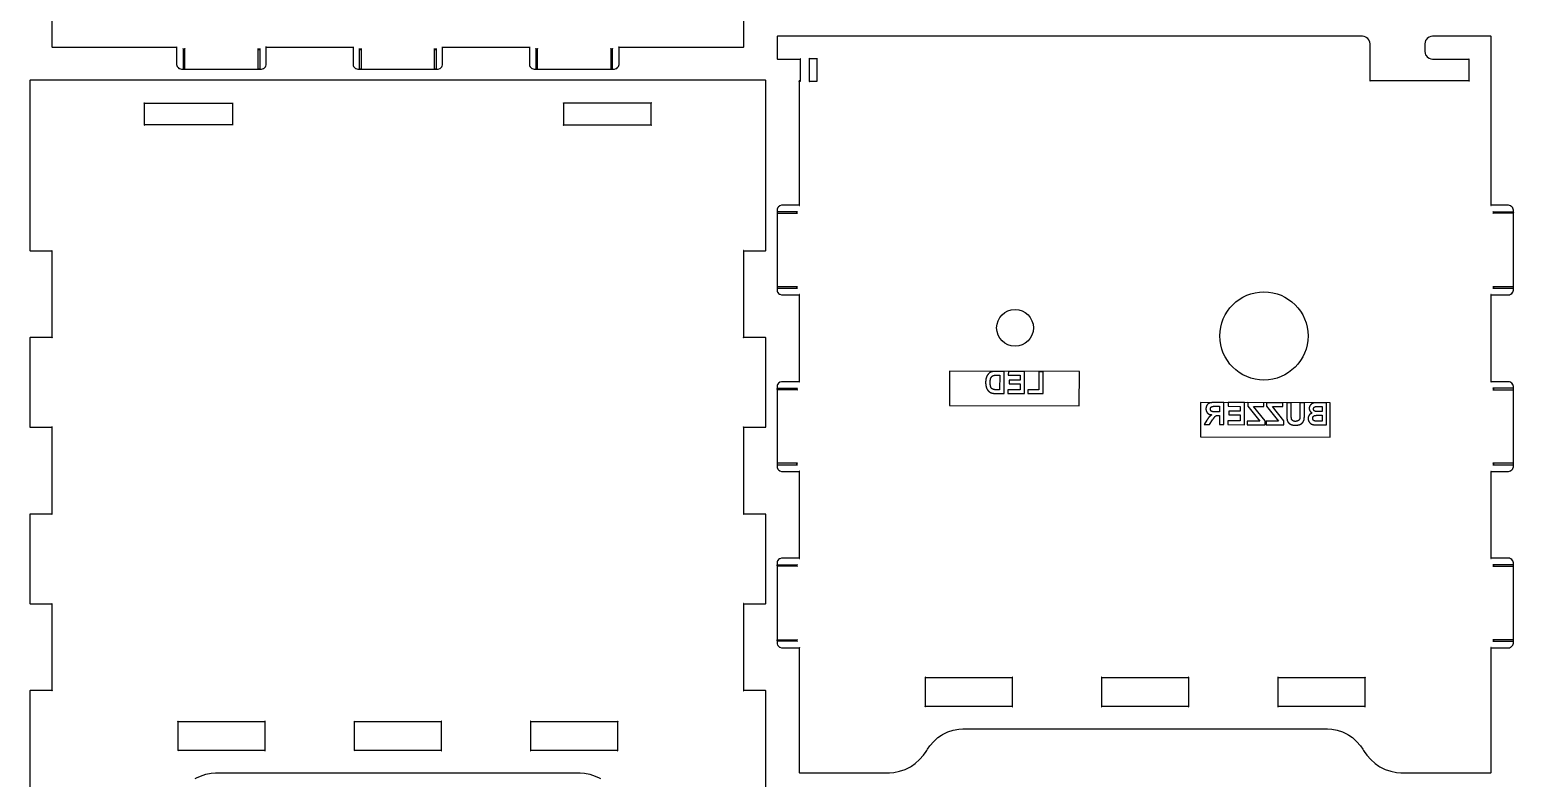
# Model space of a CAD drawing. Header units: millimetres. Extents: x 10 to 212, y 10 to 409.
# Drawn here: x 10 to 211.9, y 111 to 212.8 of the extents above; entities that cross this region are included whole.
import ezdxf

# ---------------------------------------------------------------- set-up
doc = ezdxf.new("R2010")
doc.units = ezdxf.units.MM
doc.layers.get('0').update_dxf_attribs({"linetype": 'CONTINUOUS'})

msp = doc.modelspace()

# ---------------------------------------------------------------- linework, layer by layer
for p, q in [((142.61, 166.3), (141.5, 166.3)), ((141.73, 165.79), (142, 165.79)), ((142, 165.79), (141.99, 163.8)), ((142.6, 163.3), (142.61, 166.3)), ((143.18, 166.29), (143.17, 165.79)), ((143.17, 165.79), (144.79, 165.78)), ((145.4, 166.29), (143.18, 166.29)), ((144.79, 165.78), (144.79, 165.12)), ((145.39, 163.29), (145.4, 166.29)), ((147.34, 166.26), (147.33, 163.79)), ((147.94, 166.26), (147.34, 166.26)), ((147.94, 163.28), (147.94, 166.26)), ((141.99, 163.8), (141.54, 163.8)), ((144.79, 163.8), (143.11, 163.8)), ((143.11, 163.8), (143.11, 163.29)), ((144.79, 165.12), (143.28, 165.12)), ((143.28, 165.12), (143.28, 164.62)), ((143.28, 164.62), (144.79, 164.61)), ((144.79, 164.61), (144.79, 163.8)), ((145.83, 163.79), (145.82, 163.29)), ((147.33, 163.79), (145.83, 163.79)), ((141.46, 163.3), (142.6, 163.3)), ((143.11, 163.29), (145.39, 163.29)), ((145.82, 163.29), (147.94, 163.28)), ((172.52, 162.06), (171.25, 162.06)), ((171.44, 161.55), (171.92, 161.55)), ((171.92, 161.55), (171.91, 160.79)), ((172.51, 159.06), (172.52, 162.06)), ((173.1, 162.06), (173.09, 161.55)), ((173.09, 161.55), (174.71, 161.54)), ((175.32, 162.05), (173.1, 162.06)), ((174.71, 161.54), (174.71, 160.88)), ((175.31, 159.05), (175.32, 162.05)), ((175.77, 162.05), (175.76, 161.58)), ((175.76, 161.58), (177.4, 159.55)), ((177.96, 162.04), (175.77, 162.05)), ((178.13, 159.59), (176.56, 161.54)), ((176.56, 161.54), (177.96, 161.54)), ((177.96, 161.54), (177.96, 162.04)), ((178.33, 162.04), (178.32, 161.57)), ((178.32, 161.57), (179.96, 159.54)), ((180.52, 162.04), (178.33, 162.04)), ((180.69, 159.58), (179.12, 161.53)), ((179.12, 161.53), (180.52, 161.53)), ((180.52, 161.53), (180.52, 162.04)), ((181.08, 162.04), (181.07, 160.46)), ((181.68, 162.03), (181.08, 162.04)), ((181.68, 160.37), (181.68, 162.03)), ((183.47, 162.03), (182.86, 162.03)), ((182.86, 162.03), (182.86, 160.41)), ((183.47, 160.43), (183.47, 162.03)), ((186.49, 162.02), (185.29, 162.03)), ((185.54, 161.53), (185.88, 161.52)), ((185.88, 161.52), (185.88, 160.83)), ((186.48, 159.02), (186.49, 162.02)), ((170.19, 159.65), (169.82, 159.06)), ((170.54, 159.06), (170.98, 159.71)), ((171.91, 160.79), (171.47, 160.79)), ((171.79, 160.31), (171.91, 160.31)), ((171.91, 160.31), (171.91, 159.06)), ((174.71, 159.56), (173.03, 159.56)), ((173.03, 159.56), (173.03, 159.06)), ((174.71, 160.88), (173.2, 160.88)), ((173.2, 160.88), (173.2, 160.38)), ((173.2, 160.38), (174.71, 160.37)), ((174.71, 160.37), (174.71, 159.56)), ((175.7, 159.55), (175.69, 159.05)), ((177.4, 159.55), (175.7, 159.55)), ((178.13, 159.04), (178.13, 159.59)), ((178.26, 159.55), (178.25, 159.04)), ((179.96, 159.54), (178.26, 159.55)), ((180.69, 159.04), (180.69, 159.58)), ((185.88, 159.53), (185.32, 159.53)), ((185.39, 160.33), (185.88, 160.33)), ((185.88, 160.83), (185.49, 160.83)), ((185.88, 160.33), (185.88, 159.53)), ((169.82, 159.06), (170.54, 159.06)), ((171.91, 159.06), (172.51, 159.06)), ((173.03, 159.06), (175.31, 159.05)), ((175.69, 159.05), (178.13, 159.04)), ((178.25, 159.04), (180.69, 159.04)), ((185.46, 159.02), (186.48, 159.02))]:
    msp.add_line(p, q)
for points in [[(13, 227.4), (13, 210.5), (13, 210.48), (13.03, 210.43), (13.08, 210.4), (13.1, 210.4), (30, 210.4), (30.01, 210.4), (30.04, 210.41), (30.04, 210.44), (30.01, 210.44), (30, 210.41), (30, 210.4), (30, 208.1), (30, 208.06), (30.02, 207.92), (30.08, 207.78), (30.09, 207.75), (30.11, 207.72), (30.21, 207.61), (30.32, 207.51), (30.35, 207.49), (30.38, 207.48), (30.52, 207.43), (30.65, 207.4), (30.7, 207.4), (31, 207.4), (41.2, 207.4), (41.18, 207.4), (41.13, 207.43), (41.1, 207.48), (41.1, 207.5), (41.1, 210.2), (41.1, 210.19), (41.11, 210.15), (41.11, 210.15), (41.12, 210.15), (41.15, 210.12), (41.15, 210.11), (41.15, 210.11), (41.19, 210.1), (41.2, 210.1), (41.21, 210.1), (41.25, 210.11), (41.25, 210.11), (41.25, 210.12), (41.28, 210.15), (41.29, 210.15), (41.29, 210.15), (41.3, 210.19), (41.3, 210.2), (41.3, 207.5), (41.3, 207.48), (41.27, 207.43), (41.22, 207.4), (41.2, 207.4), (41.5, 207.4), (41.54, 207.4), (41.68, 207.43), (41.82, 207.48), (41.85, 207.49), (41.88, 207.51), (41.99, 207.61), (42.09, 207.72), (42.11, 207.75), (42.12, 207.78), (42.2, 208.02), (42.2, 208.1), (42.2, 210.4), (54, 210.4), (54, 210.41), (54.01, 210.44), (54.04, 210.44), (54.04, 210.41), (54.01, 210.4), (54, 210.4), (54, 208.1), (54, 208.06), (54.02, 207.92), (54.08, 207.78), (54.09, 207.75), (54.11, 207.72), (54.21, 207.61), (54.32, 207.51), (54.35, 207.49), (54.38, 207.48), (54.52, 207.43), (54.65, 207.4), (54.7, 207.4), (55, 207.4), (54.98, 207.4), (54.93, 207.43), (54.9, 207.48), (54.9, 207.5), (54.9, 210.2), (54.9, 210.19), (54.91, 210.15), (54.91, 210.15), (54.91, 210.15), (54.95, 210.12), (54.95, 210.11), (54.95, 210.11), (54.99, 210.1), (55, 210.1), (55.01, 210.1), (55.05, 210.11), (55.05, 210.11), (55.05, 210.12), (55.08, 210.15), (55.09, 210.15), (55.09, 210.15), (55.1, 210.19), (55.1, 210.2), (55.1, 207.5), (55.1, 207.48), (55.07, 207.43), (55.02, 207.4), (55, 207.4), (65.2, 207.4), (65.18, 207.4), (65.13, 207.43), (65.1, 207.48), (65.1, 207.5), (65.1, 210.2), (65.1, 210.19), (65.11, 210.15), (65.11, 210.15), (65.11, 210.15), (65.15, 210.12), (65.15, 210.11), (65.15, 210.11), (65.19, 210.1), (65.2, 210.1), (65.21, 210.1), (65.25, 210.11), (65.25, 210.11), (65.25, 210.12), (65.28, 210.15), (65.29, 210.15), (65.29, 210.15), (65.3, 210.19), (65.3, 210.2), (65.3, 207.5), (65.3, 207.48), (65.27, 207.43), (65.22, 207.4), (65.2, 207.4), (65.5, 207.4), (65.59, 207.4), (65.82, 207.48), (65.85, 207.49), (65.88, 207.51), (65.99, 207.61), (66.09, 207.72), (66.11, 207.75), (66.12, 207.78), (66.2, 208.02), (66.2, 208.1), (66.2, 210.4), (78, 210.4), (78, 210.41), (78.01, 210.44), (78.04, 210.44), (78.04, 210.41), (78.01, 210.4), (78, 210.4), (78, 208.1), (78, 208.06), (78.02, 207.92), (78.08, 207.78), (78.09, 207.75), (78.11, 207.72), (78.21, 207.61), (78.32, 207.51), (78.35, 207.49), (78.38, 207.48), (78.52, 207.43), (78.65, 207.4), (78.7, 207.4), (79, 207.4), (79.02, 207.4), (79.07, 207.43), (79.1, 207.48), (79.1, 207.5), (79.1, 210.2), (79.1, 210.19), (79.09, 210.15), (79.09, 210.15), (79.08, 210.15), (79.05, 210.12), (79.05, 210.11), (79.05, 210.11), (79.01, 210.1), (79, 210.1), (78.99, 210.1), (78.95, 210.11), (78.95, 210.11), (78.95, 210.12), (78.91, 210.15), (78.91, 210.15), (78.91, 210.15), (78.9, 210.19), (78.9, 210.2), (78.9, 207.5), (78.9, 207.48), (78.93, 207.43), (78.98, 207.4), (79, 207.4), (89.2, 207.4), (89.5, 207.4), (89.59, 207.4), (89.82, 207.48), (89.85, 207.49), (89.88, 207.51), (89.99, 207.61), (90.09, 207.72), (90.11, 207.75), (90.12, 207.78), (90.2, 208.02), (90.2, 208.1), (90.2, 210.4), (90.19, 210.4), (90.16, 210.41), (90.16, 210.44), (90.18, 210.44), (90.2, 210.41), (90.2, 210.4), (107.1, 210.4), (107.12, 210.4), (107.17, 210.43), (107.2, 210.48), (107.2, 210.5), (107.2, 227.4)], [(110.2, 105.8), (110.2, 122.8), (110.2, 122.82), (110.17, 122.87), (110.12, 122.9), (110.1, 122.9), (107.2, 122.9), (107.2, 134.7), (107.2, 134.71), (107.19, 134.74), (107.16, 134.74), (107.16, 134.72), (107.19, 134.7), (107.2, 134.7), (110.1, 134.7), (110.12, 134.7), (110.17, 134.73), (110.2, 134.78), (110.2, 134.8), (110.2, 146.8), (110.2, 146.82), (110.17, 146.87), (110.12, 146.9), (110.1, 146.9), (107.2, 146.9), (107.2, 146.89), (107.19, 146.86), (107.16, 146.86), (107.16, 146.89), (107.19, 146.9), (107.2, 146.9), (107.2, 158.7), (107.19, 158.7), (107.16, 158.72), (107.16, 158.74), (107.19, 158.74), (107.2, 158.71), (107.2, 158.7), (110.1, 158.7), (110.12, 158.7), (110.17, 158.73), (110.2, 158.78), (110.2, 158.8), (110.2, 170.8), (110.2, 170.82), (110.17, 170.87), (110.12, 170.9), (110.1, 170.9), (107.2, 170.9), (107.2, 170.89), (107.19, 170.86), (107.16, 170.86), (107.16, 170.89), (107.19, 170.9), (107.2, 170.9), (107.2, 182.7), (110.1, 182.7), (110.12, 182.7), (110.17, 182.73), (110.2, 182.78), (110.2, 182.8), (110.2, 199.8), (110.2, 205.8), (110.2, 205.82), (110.17, 205.87), (110.12, 205.9), (110.1, 205.9), (107.1, 205.9), (70.1, 205.9), (50.1, 205.9), (13.1, 205.9), (10.1, 205.9), (10.08, 205.9), (10.03, 205.87), (10, 205.82), (10, 205.8), (10, 199.8), (10, 182.8), (10, 182.78), (10.03, 182.73), (10.08, 182.7), (10.1, 182.7), (13, 182.7), (13, 182.71), (13.01, 182.74), (13.04, 182.74), (13.04, 182.72), (13.01, 182.7), (13, 182.7), (13, 170.9), (13.01, 170.9), (13.04, 170.89), (13.04, 170.86), (13.01, 170.86), (13, 170.89), (13, 170.9), (10.1, 170.9), (10.08, 170.9), (10.03, 170.87), (10, 170.82), (10, 170.8), (10, 158.8), (10, 158.78), (10.03, 158.73), (10.08, 158.7), (10.1, 158.7), (13, 158.7), (13, 146.9), (10.1, 146.9), (10.08, 146.9), (10.03, 146.87), (10, 146.82), (10, 146.8), (10, 134.8), (10, 134.78), (10.03, 134.73), (10.08, 134.7), (10.1, 134.7), (13, 134.7), (13, 134.71), (13.01, 134.74), (13.04, 134.74), (13.04, 134.72), (13.01, 134.7), (13, 134.7), (13, 122.9), (13.01, 122.9), (13.04, 122.89), (13.04, 122.86), (13.01, 122.86), (13, 122.89), (13, 122.9), (10.1, 122.9), (10.08, 122.9), (10.03, 122.87), (10, 122.82), (10, 122.8), (10, 105.8)], [(32.54, 110.91), (32.71, 111.01), (33.24, 111.25), (33.96, 111.5), (34.72, 111.65), (35.3, 111.7), (35.49, 111.7), (84.71, 111.7), (84.9, 111.7), (85.48, 111.65), (86.23, 111.5), (86.96, 111.25), (87.49, 111.01), (87.66, 110.91)]]:
    msp.add_lwpolyline(points)
for points in [[(31.1, 207.48), (31.1, 207.5), (31.1, 210.2), (31.1, 210.19), (31.09, 210.15), (31.09, 210.15), (31.08, 210.15), (31.05, 210.12), (31.05, 210.11), (31.05, 210.11), (31.01, 210.1), (31, 210.1), (30.99, 210.1), (30.95, 210.11), (30.95, 210.11), (30.95, 210.12), (30.91, 210.15), (30.91, 210.15), (30.91, 210.15), (30.9, 210.19), (30.9, 210.2), (30.9, 207.5), (30.9, 207.48), (30.93, 207.43), (30.98, 207.4), (31, 207.4), (31.02, 207.4), (31.07, 207.43)], [(42.16, 210.44), (42.16, 210.41), (42.19, 210.4), (42.2, 210.4), (42.2, 210.41), (42.18, 210.44)], [(66.18, 210.44), (66.16, 210.44), (66.16, 210.41), (66.19, 210.4), (66.2, 210.4), (66.2, 210.41)], [(89.3, 210.2), (89.3, 210.19), (89.29, 210.15), (89.29, 210.15), (89.28, 210.15), (89.25, 210.12), (89.25, 210.11), (89.25, 210.11), (89.21, 210.1), (89.2, 210.1), (89.19, 210.1), (89.15, 210.11), (89.15, 210.11), (89.15, 210.12), (89.11, 210.15), (89.11, 210.15), (89.11, 210.15), (89.1, 210.19), (89.1, 210.2), (89.1, 207.5), (89.1, 207.48), (89.13, 207.43), (89.18, 207.4), (89.2, 207.4), (89.22, 207.4), (89.27, 207.43), (89.3, 207.48), (89.3, 207.5)], [(127.6, 111.75), (128.38, 111.91), (129.13, 112.16), (129.68, 112.42), (129.85, 112.52), (130.02, 112.62), (130.51, 112.96), (131.11, 113.49), (131.64, 114.09), (131.98, 114.58), (132.08, 114.75), (132.18, 114.92), (132.51, 115.39), (133.02, 115.97), (133.6, 116.48), (134.07, 116.81), (134.24, 116.91), (134.41, 117.01), (134.94, 117.25), (135.66, 117.5), (136.42, 117.65), (137, 117.7), (137.19, 117.7), (186.41, 117.7), (186.6, 117.7), (187.18, 117.65), (187.93, 117.5), (188.66, 117.25), (189.19, 117.01), (189.36, 116.91), (189.52, 116.81), (190, 116.48), (190.58, 115.97), (191.09, 115.39), (191.42, 114.92), (191.52, 114.75), (191.62, 114.58), (191.96, 114.09), (192.49, 113.49), (193.09, 112.96), (193.58, 112.62), (193.75, 112.52), (193.92, 112.42), (194.47, 112.16), (195.22, 111.91), (196, 111.75), (196.6, 111.7), (196.8, 111.7), (208.8, 111.7), (208.82, 111.7), (208.87, 111.73), (208.9, 111.78), (208.9, 111.8), (208.9, 128.7), (208.9, 128.71), (208.88, 128.74), (208.86, 128.74), (208.86, 128.72), (208.89, 128.7), (208.9, 128.7), (211.2, 128.7), (211.24, 128.7), (211.38, 128.72), (211.52, 128.78), (211.55, 128.79), (211.58, 128.81), (211.69, 128.91), (211.79, 129.02), (211.81, 129.05), (211.82, 129.08), (211.9, 129.32), (211.9, 129.4), (211.9, 129.7), (211.9, 139.9), (211.9, 140.2), (211.9, 140.25), (211.88, 140.38), (211.82, 140.52), (211.81, 140.55), (211.79, 140.58), (211.69, 140.69), (211.58, 140.79), (211.55, 140.81), (211.52, 140.82), (211.38, 140.88), (211.24, 140.9), (211.2, 140.9), (208.9, 140.9), (208.89, 140.9), (208.86, 140.89), (208.86, 140.86), (208.88, 140.86), (208.9, 140.89), (208.9, 140.9), (208.9, 152.7), (208.89, 152.7), (208.86, 152.72), (208.86, 152.74), (208.88, 152.74), (208.9, 152.71), (208.9, 152.7), (211.2, 152.7), (211.24, 152.7), (211.38, 152.73), (211.52, 152.78), (211.55, 152.79), (211.58, 152.81), (211.69, 152.91), (211.79, 153.02), (211.81, 153.05), (211.82, 153.08), (211.9, 153.32), (211.9, 153.4), (211.9, 153.7), (211.9, 153.72), (211.87, 153.77), (211.82, 153.8), (211.8, 153.8), (209.1, 153.8), (209.11, 153.8), (209.15, 153.79), (209.15, 153.79), (209.15, 153.78), (209.18, 153.75), (209.19, 153.75), (209.19, 153.75), (209.2, 153.71), (209.2, 153.7), (209.2, 153.69), (209.19, 153.65), (209.19, 153.65), (209.18, 153.65), (209.15, 153.62), (209.15, 153.61), (209.15, 153.61), (209.11, 153.6), (209.1, 153.6), (211.8, 153.6), (211.82, 153.6), (211.87, 153.63), (211.9, 153.68), (211.9, 153.7), (211.9, 163.9), (211.9, 164.2), (211.9, 164.25), (211.88, 164.38), (211.82, 164.52), (211.81, 164.55), (211.79, 164.58), (211.69, 164.69), (211.58, 164.79), (211.55, 164.81), (211.52, 164.82), (211.38, 164.88), (211.24, 164.9), (211.2, 164.9), (208.9, 164.9), (208.9, 164.89), (208.88, 164.86), (208.86, 164.86), (208.86, 164.89), (208.89, 164.9), (208.9, 164.9), (208.9, 176.7), (208.9, 176.71), (208.88, 176.74), (208.86, 176.74), (208.86, 176.72), (208.89, 176.7), (208.9, 176.7), (211.2, 176.7), (211.24, 176.7), (211.38, 176.72), (211.52, 176.78), (211.55, 176.79), (211.58, 176.81), (211.69, 176.91), (211.79, 177.02), (211.81, 177.05), (211.82, 177.08), (211.88, 177.22), (211.9, 177.36), (211.9, 177.4), (211.9, 177.7), (211.9, 187.9), (211.9, 187.88), (211.87, 187.83), (211.82, 187.8), (211.8, 187.8), (209.1, 187.8), (209.11, 187.8), (209.15, 187.81), (209.15, 187.81), (209.15, 187.82), (209.18, 187.85), (209.19, 187.85), (209.19, 187.85), (209.2, 187.89), (209.2, 187.9), (209.2, 187.91), (209.19, 187.95), (209.19, 187.95), (209.18, 187.96), (209.15, 187.99), (209.15, 187.99), (209.15, 187.99), (209.11, 188), (209.1, 188), (211.8, 188), (211.82, 188), (211.87, 187.97), (211.9, 187.92), (211.9, 187.9), (211.9, 188.2), (211.9, 188.25), (211.88, 188.38), (211.82, 188.52), (211.81, 188.55), (211.79, 188.58), (211.69, 188.69), (211.58, 188.79), (211.55, 188.81), (211.52, 188.82), (211.38, 188.88), (211.24, 188.9), (211.2, 188.9), (208.9, 188.9), (208.89, 188.9), (208.86, 188.89), (208.86, 188.86), (208.88, 188.86), (208.9, 188.89), (208.9, 188.9), (208.9, 205.8), (208.9, 211.8), (208.9, 211.82), (208.87, 211.87), (208.82, 211.9), (208.8, 211.9), (200.95, 211.9), (200.88, 211.9), (200.67, 211.86), (200.44, 211.78), (200.4, 211.75), (200.36, 211.73), (200.17, 211.58), (200.02, 211.39), (200, 211.35), (199.97, 211.31), (199.89, 211.09), (199.85, 210.87), (199.85, 210.8), (199.85, 209.88), (199.85, 209.81), (199.89, 209.59), (199.97, 209.37), (200, 209.33), (200.02, 209.28), (200.17, 209.1), (200.36, 208.95), (200.4, 208.92), (200.44, 208.9), (200.67, 208.81), (200.88, 208.78), (200.95, 208.78), (205.85, 208.78), (205.85, 208.79), (205.86, 208.82), (205.89, 208.81), (205.89, 208.79), (205.86, 208.78), (205.85, 208.78), (205.85, 205.82), (205.86, 205.82), (205.89, 205.81), (205.89, 205.79), (205.86, 205.78), (205.85, 205.82), (205.85, 205.82), (192.4, 205.82), (192.39, 205.82), (192.36, 205.81), (192.36, 205.79), (192.39, 205.78), (192.4, 205.82), (192.4, 205.82), (192.4, 210.8), (192.4, 210.87), (192.36, 211.09), (192.28, 211.31), (192.25, 211.35), (192.23, 211.39), (192.08, 211.58), (191.89, 211.73), (191.85, 211.75), (191.81, 211.78), (191.58, 211.86), (191.37, 211.9), (191.3, 211.9), (111.8, 211.9), (111.78, 211.9), (111.73, 211.87), (111.7, 211.82), (111.7, 211.8), (111.7, 208.88), (111.7, 208.86), (111.73, 208.81), (111.78, 208.78), (111.8, 208.78), (114.85, 208.78), (114.85, 205.82), (114.85, 205.82), (114.86, 205.78), (114.89, 205.79), (114.89, 205.81), (114.86, 205.82), (114.85, 205.82), (114.8, 205.82), (114.78, 205.82), (114.73, 205.8), (114.7, 205.74), (114.7, 205.72), (114.7, 205.8), (114.7, 188.9), (112.4, 188.9), (112.31, 188.9), (112.08, 188.82), (112.05, 188.81), (112.02, 188.79), (111.91, 188.69), (111.81, 188.58), (111.79, 188.55), (111.78, 188.52), (111.72, 188.38), (111.7, 188.25), (111.7, 188.2), (111.7, 187.9), (111.7, 177.7), (111.7, 177.68), (111.73, 177.63), (111.78, 177.6), (111.8, 177.6), (114.5, 177.6), (114.49, 177.6), (114.45, 177.61), (114.45, 177.61), (114.45, 177.62), (114.41, 177.65), (114.41, 177.65), (114.41, 177.65), (114.4, 177.69), (114.4, 177.7), (114.4, 177.71), (114.41, 177.75), (114.41, 177.75), (114.41, 177.75), (114.45, 177.79), (114.45, 177.79), (114.45, 177.79), (114.49, 177.8), (114.5, 177.8), (111.8, 177.8), (111.78, 177.8), (111.73, 177.77), (111.7, 177.72), (111.7, 177.7), (111.7, 177.4), (111.7, 177.36), (111.72, 177.22), (111.78, 177.08), (111.79, 177.05), (111.81, 177.02), (111.91, 176.91), (112.02, 176.81), (112.05, 176.79), (112.08, 176.78), (112.32, 176.7), (112.4, 176.7), (114.7, 176.7), (114.71, 176.7), (114.74, 176.72), (114.74, 176.74), (114.71, 176.74), (114.7, 176.71), (114.7, 176.7), (114.7, 164.9), (114.7, 164.89), (114.71, 164.86), (114.74, 164.86), (114.74, 164.89), (114.71, 164.9), (114.7, 164.9), (112.4, 164.9), (112.31, 164.9), (112.08, 164.82), (112.05, 164.81), (112.02, 164.79), (111.91, 164.69), (111.81, 164.58), (111.79, 164.55), (111.78, 164.52), (111.72, 164.38), (111.7, 164.25), (111.7, 164.2), (111.7, 163.9), (111.7, 163.92), (111.73, 163.97), (111.78, 164), (111.8, 164), (114.5, 164), (114.49, 164), (114.45, 163.99), (114.45, 163.99), (114.45, 163.99), (114.41, 163.95), (114.41, 163.95), (114.41, 163.95), (114.4, 163.91), (114.4, 163.9), (114.4, 163.89), (114.41, 163.85), (114.41, 163.85), (114.41, 163.85), (114.45, 163.82), (114.45, 163.81), (114.45, 163.81), (114.49, 163.8), (114.5, 163.8), (111.8, 163.8), (111.78, 163.8), (111.73, 163.83), (111.7, 163.88), (111.7, 163.9), (111.7, 153.7), (111.7, 153.68), (111.73, 153.63), (111.78, 153.6), (111.8, 153.6), (114.5, 153.6), (114.49, 153.6), (114.45, 153.61), (114.45, 153.61), (114.45, 153.62), (114.41, 153.65), (114.41, 153.65), (114.41, 153.65), (114.4, 153.69), (114.4, 153.7), (114.4, 153.71), (114.41, 153.75), (114.41, 153.75), (114.41, 153.75), (114.45, 153.78), (114.45, 153.79), (114.45, 153.79), (114.49, 153.8), (114.5, 153.8), (111.8, 153.8), (111.78, 153.8), (111.73, 153.77), (111.7, 153.72), (111.7, 153.7), (111.7, 153.4), (111.7, 153.36), (111.72, 153.22), (111.78, 153.08), (111.79, 153.05), (111.81, 153.02), (111.91, 152.91), (112.02, 152.81), (112.05, 152.79), (112.08, 152.78), (112.32, 152.7), (112.4, 152.7), (114.7, 152.7), (114.71, 152.7), (114.74, 152.72), (114.74, 152.74), (114.71, 152.74), (114.7, 152.71), (114.7, 152.7), (114.7, 140.9), (112.4, 140.9), (112.31, 140.9), (112.08, 140.82), (112.05, 140.81), (112.02, 140.79), (111.91, 140.69), (111.81, 140.58), (111.79, 140.55), (111.78, 140.52), (111.72, 140.38), (111.7, 140.25), (111.7, 140.2), (111.7, 139.9), (111.7, 139.92), (111.73, 139.97), (111.78, 140), (111.8, 140), (114.5, 140), (114.49, 140), (114.45, 139.99), (114.45, 139.99), (114.45, 139.99), (114.41, 139.96), (114.41, 139.95), (114.41, 139.95), (114.4, 139.91), (114.4, 139.9), (114.4, 139.89), (114.41, 139.85), (114.41, 139.85), (114.41, 139.85), (114.45, 139.82), (114.45, 139.81), (114.45, 139.81), (114.49, 139.8), (114.5, 139.8), (111.8, 139.8), (111.78, 139.8), (111.73, 139.83), (111.7, 139.88), (111.7, 139.9), (111.7, 129.7), (111.7, 129.72), (111.73, 129.77), (111.78, 129.8), (111.8, 129.8), (114.5, 129.8), (114.49, 129.8), (114.45, 129.79), (114.45, 129.79), (114.45, 129.78), (114.41, 129.75), (114.41, 129.75), (114.41, 129.75), (114.4, 129.71), (114.4, 129.7), (114.4, 129.69), (114.41, 129.65), (114.41, 129.65), (114.41, 129.65), (114.45, 129.62), (114.45, 129.61), (114.45, 129.61), (114.49, 129.6), (114.5, 129.6), (111.8, 129.6), (111.78, 129.6), (111.73, 129.63), (111.7, 129.68), (111.7, 129.7), (111.7, 129.4), (111.7, 129.36), (111.72, 129.22), (111.78, 129.08), (111.79, 129.05), (111.81, 129.02), (111.91, 128.91), (112.02, 128.81), (112.05, 128.79), (112.08, 128.78), (112.32, 128.7), (112.4, 128.7), (114.7, 128.7), (114.7, 128.71), (114.71, 128.74), (114.74, 128.74), (114.74, 128.72), (114.71, 128.7), (114.7, 128.7), (114.7, 111.8), (114.7, 111.78), (114.73, 111.73), (114.78, 111.7), (114.8, 111.7), (126.8, 111.7), (127, 111.7)], [(114.85, 208.78), (114.86, 208.78), (114.89, 208.79), (114.89, 208.81), (114.86, 208.82), (114.85, 208.79)], [(116.09, 208.85), (116.1, 208.85), (116.1, 208.86), (116.08, 208.89), (116.06, 208.89), (116.06, 208.87)], [(116.1, 208.85), (116.6, 208.85), (117.1, 208.85), (117.1, 205.75), (116.1, 205.75)], [(117.11, 208.85), (117.14, 208.87), (117.14, 208.89), (117.11, 208.89), (117.1, 208.86), (117.1, 208.85)], [(116.08, 205.71), (116.1, 205.74), (116.1, 205.75), (116.09, 205.75), (116.06, 205.74), (116.06, 205.71)], [(117.11, 205.71), (117.14, 205.71), (117.14, 205.74), (117.11, 205.75), (117.1, 205.75), (117.1, 205.74)], [(25.62, 199.83), (25.62, 202.78), (25.61, 202.78), (25.58, 202.79), (25.59, 202.81), (25.61, 202.82), (25.62, 202.79), (25.62, 202.78), (31.6, 202.78), (37.58, 202.78), (37.58, 199.83)], [(37.58, 202.78), (37.58, 202.78), (37.62, 202.79), (37.61, 202.81), (37.59, 202.82), (37.58, 202.79)], [(82.63, 199.81), (82.63, 199.83), (94.57, 199.83), (94.57, 199.81), (94.59, 199.78), (94.61, 199.79), (94.62, 199.81), (94.58, 199.83), (94.57, 199.83), (94.57, 202.78), (88.6, 202.78), (82.63, 202.78), (82.63, 202.79), (82.61, 202.82), (82.59, 202.81), (82.58, 202.79), (82.61, 202.78), (82.63, 202.78), (82.63, 199.83), (82.61, 199.83), (82.58, 199.81), (82.59, 199.79), (82.61, 199.78)], [(94.59, 202.82), (94.57, 202.79), (94.57, 202.78), (94.58, 202.78), (94.62, 202.79), (94.61, 202.81)], [(25.62, 199.83), (25.61, 199.83), (25.58, 199.81), (25.59, 199.79), (25.61, 199.78), (25.62, 199.81)], [(37.58, 199.83), (37.58, 199.81), (37.59, 199.78), (37.61, 199.79), (37.62, 199.81), (37.58, 199.83)], [(114.41, 187.85), (114.41, 187.85), (114.4, 187.89), (114.4, 187.9), (114.4, 187.91), (114.41, 187.95), (114.41, 187.95), (114.41, 187.96), (114.45, 187.99), (114.45, 187.99), (114.45, 187.99), (114.49, 188), (114.5, 188), (111.8, 188), (111.78, 188), (111.73, 187.97), (111.7, 187.92), (111.7, 187.9), (111.7, 187.88), (111.73, 187.83), (111.78, 187.8), (111.8, 187.8), (114.5, 187.8), (114.49, 187.8), (114.45, 187.81), (114.45, 187.81), (114.45, 187.82), (114.41, 187.85)], [(114.71, 188.86), (114.74, 188.86), (114.74, 188.89), (114.71, 188.9), (114.7, 188.9), (114.7, 188.89)], [(107.19, 182.7), (107.2, 182.7), (107.2, 182.71), (107.19, 182.74), (107.16, 182.74), (107.16, 182.72)], [(209.15, 177.61), (209.11, 177.6), (209.1, 177.6), (211.8, 177.6), (211.82, 177.6), (211.87, 177.63), (211.9, 177.68), (211.9, 177.7), (211.9, 177.72), (211.87, 177.77), (211.82, 177.8), (211.8, 177.8), (209.1, 177.8), (209.11, 177.8), (209.15, 177.79), (209.15, 177.79), (209.15, 177.79), (209.18, 177.75), (209.19, 177.75), (209.19, 177.75), (209.2, 177.71), (209.2, 177.7), (209.2, 177.69), (209.19, 177.65), (209.19, 177.65), (209.18, 177.65), (209.15, 177.62), (209.15, 177.61)], [(135.17, 161.64), (152.84, 161.6), (152.85, 166.27), (135.18, 166.31)], [(209.1, 164), (209.11, 164), (209.15, 163.99), (209.15, 163.99), (209.15, 163.99), (209.18, 163.95), (209.19, 163.95), (209.19, 163.95), (209.2, 163.91), (209.2, 163.9), (209.2, 163.89), (209.19, 163.85), (209.19, 163.85), (209.18, 163.85), (209.15, 163.82), (209.15, 163.81), (209.15, 163.81), (209.11, 163.8), (209.1, 163.8), (211.8, 163.8), (211.82, 163.8), (211.87, 163.83), (211.9, 163.88), (211.9, 163.9), (211.9, 163.92), (211.87, 163.97), (211.82, 164), (211.8, 164)], [(169.31, 157.39), (186.98, 157.35), (186.99, 162.02), (169.32, 162.06)], [(13, 158.7), (13.01, 158.7), (13.04, 158.72), (13.04, 158.74), (13.01, 158.74), (13, 158.71)], [(13, 146.89), (13.01, 146.86), (13.04, 146.86), (13.04, 146.89), (13.01, 146.9), (13, 146.9)], [(114.7, 140.89), (114.71, 140.86), (114.74, 140.86), (114.74, 140.89), (114.71, 140.9), (114.7, 140.9)], [(211.87, 139.97), (211.82, 140), (211.8, 140), (209.1, 140), (209.11, 140), (209.15, 139.99), (209.15, 139.99), (209.15, 139.99), (209.18, 139.96), (209.19, 139.95), (209.19, 139.95), (209.2, 139.91), (209.2, 139.9), (209.2, 139.89), (209.19, 139.85), (209.19, 139.85), (209.18, 139.85), (209.15, 139.82), (209.15, 139.81), (209.15, 139.81), (209.11, 139.8), (209.1, 139.8), (211.8, 139.8), (211.82, 139.8), (211.87, 139.83), (211.9, 139.88), (211.9, 139.9), (211.9, 139.92)], [(211.87, 129.77), (211.82, 129.8), (211.8, 129.8), (209.1, 129.8), (209.11, 129.8), (209.15, 129.79), (209.15, 129.79), (209.15, 129.78), (209.18, 129.75), (209.19, 129.75), (209.19, 129.75), (209.2, 129.71), (209.2, 129.7), (209.2, 129.69), (209.19, 129.65), (209.19, 129.65), (209.18, 129.65), (209.15, 129.62), (209.15, 129.61), (209.15, 129.61), (209.11, 129.6), (209.1, 129.6), (211.8, 129.6), (211.82, 129.6), (211.87, 129.63), (211.9, 129.68), (211.9, 129.7), (211.9, 129.72)], [(137.8, 120.73), (131.9, 120.73), (131.9, 120.72), (131.88, 120.69), (131.86, 120.69), (131.86, 120.71), (131.89, 120.73), (131.9, 120.73), (131.91, 124.67), (143.71, 124.67), (143.7, 120.73)], [(131.87, 124.69), (131.9, 124.67), (131.91, 124.67), (131.91, 124.69), (131.9, 124.72), (131.87, 124.71)], [(143.72, 124.67), (143.75, 124.69), (143.75, 124.71), (143.72, 124.72), (143.71, 124.69), (143.71, 124.67)], [(155.9, 120.73), (155.91, 124.67), (155.91, 124.69), (155.9, 124.72), (155.87, 124.71), (155.87, 124.69), (155.9, 124.67), (155.91, 124.67), (167.71, 124.67), (167.7, 120.73), (167.7, 120.72), (167.71, 120.69), (167.74, 120.69), (167.74, 120.71), (167.71, 120.73), (167.7, 120.73), (161.8, 120.73)], [(167.71, 124.67), (167.72, 124.67), (167.75, 124.69), (167.75, 124.71), (167.72, 124.72), (167.71, 124.69)], [(179.91, 124.67), (179.91, 124.69), (179.9, 124.72), (179.87, 124.71), (179.87, 124.69), (179.9, 124.67)], [(185.8, 120.73), (179.9, 120.73), (179.91, 124.67), (191.71, 124.67), (191.71, 124.69), (191.72, 124.72), (191.75, 124.71), (191.75, 124.69), (191.72, 124.67), (191.71, 124.67), (191.7, 120.73)], [(107.2, 122.89), (107.2, 122.9), (107.19, 122.9), (107.16, 122.89), (107.16, 122.86), (107.19, 122.86)], [(143.71, 120.69), (143.74, 120.69), (143.74, 120.71), (143.71, 120.73), (143.7, 120.73), (143.7, 120.72)], [(155.89, 120.73), (155.86, 120.71), (155.86, 120.69), (155.88, 120.69), (155.9, 120.72), (155.9, 120.73)], [(179.88, 120.69), (179.9, 120.72), (179.9, 120.73), (179.89, 120.73), (179.86, 120.71), (179.86, 120.69)], [(191.71, 120.69), (191.74, 120.69), (191.74, 120.71), (191.71, 120.73), (191.7, 120.73), (191.7, 120.72)], [(36.1, 114.72), (30.2, 114.72), (30.2, 118.67), (30.19, 118.67), (30.16, 118.69), (30.16, 118.71), (30.18, 118.72), (30.2, 118.69), (30.2, 118.67), (42.01, 118.67), (42.04, 118.69), (42.04, 118.71), (42.01, 118.72), (42, 118.69), (42, 118.62), (42, 114.72)], [(54.2, 118.67), (54.2, 118.69), (54.18, 118.72), (54.16, 118.71), (54.16, 118.69), (54.19, 118.67)], [(54.16, 114.71), (54.16, 114.69), (54.18, 114.68), (54.2, 114.72), (54.2, 114.72), (54.2, 118.67), (66, 118.67), (66, 114.72), (66, 114.72), (66.01, 114.68), (66.04, 114.69), (66.04, 114.71), (66.01, 114.72), (66, 114.72), (60.1, 114.72), (54.2, 114.72), (54.19, 114.72)], [(66, 118.67), (66.01, 118.67), (66.04, 118.69), (66.04, 118.71), (66.01, 118.72), (66, 118.69)], [(78.19, 118.67), (78.2, 118.67), (78.2, 118.69), (78.18, 118.72), (78.16, 118.71), (78.16, 118.69)], [(78.2, 114.72), (78.2, 118.67), (90, 118.67), (90, 118.69), (90.01, 118.72), (90.04, 118.71), (90.04, 118.69), (90.01, 118.67), (90, 118.67), (90, 114.72), (84.1, 114.72)], [(30.2, 114.72), (30.2, 114.72), (30.19, 114.72), (30.16, 114.71), (30.16, 114.69), (30.18, 114.68)], [(42.01, 114.72), (42, 114.72), (42, 114.72), (42.01, 114.68), (42.04, 114.69), (42.04, 114.71)], [(78.18, 114.68), (78.2, 114.72), (78.2, 114.72), (78.19, 114.72), (78.16, 114.71), (78.16, 114.69)], [(90, 114.72), (90, 114.72), (90.01, 114.68), (90.04, 114.69), (90.04, 114.71), (90.01, 114.72)]]:
    msp.add_lwpolyline(points, close=True)
for centre, radius in [((177.96, 171.12), 6), ((144.09, 172.22), 2.5)]:
    msp.add_circle(centre, radius)
for points in [[(140.48, 165.97), (140.29, 165.77), (140.19, 165.48)], [(140.93, 166.24), (140.66, 166.17), (140.48, 165.97)], [(140.78, 165.33), (140.84, 165.52), (140.95, 165.62)], [(141.5, 166.3), (141.12, 166.3), (140.93, 166.24)], [(140.95, 165.62), (141.06, 165.73), (141.23, 165.76)], [(141.23, 165.76), (141.36, 165.79), (141.73, 165.79)], [(140.19, 165.48), (140.09, 165.2), (140.09, 164.77)], [(140.09, 164.77), (140.09, 164.4), (140.18, 164.13)], [(140.18, 164.13), (140.29, 163.81), (140.5, 163.6)], [(140.5, 163.6), (140.66, 163.45), (140.92, 163.36)], [(140.71, 164.8), (140.71, 165.15), (140.78, 165.33)], [(140.77, 164.25), (140.71, 164.45), (140.71, 164.8)], [(140.93, 163.96), (140.83, 164.05), (140.77, 164.25)], [(141.18, 163.83), (141.03, 163.87), (140.93, 163.96)], [(141.54, 163.8), (141.29, 163.8), (141.18, 163.83)], [(140.92, 163.36), (141.12, 163.3), (141.46, 163.3)], [(170.2, 161.69), (170.07, 161.49), (170.07, 161.22)], [(170.55, 161.98), (170.33, 161.9), (170.2, 161.69)], [(171.25, 162.06), (170.77, 162.06), (170.55, 161.98)], [(170.77, 161.43), (170.85, 161.52), (171, 161.54)], [(171, 161.54), (171.07, 161.55), (171.44, 161.55)], [(184.22, 161.62), (184.12, 161.47), (184.12, 161.27)], [(184.45, 161.87), (184.31, 161.78), (184.22, 161.62)], [(184.76, 162), (184.59, 161.97), (184.45, 161.87)], [(185.29, 162.03), (184.94, 162.03), (184.76, 162)], [(185.02, 161.52), (185.11, 161.53), (185.54, 161.53)], [(170.07, 161.22), (170.07, 160.88), (170.26, 160.66)], [(170.53, 160.13), (170.4, 160), (170.19, 159.65)], [(170.26, 160.66), (170.46, 160.44), (170.86, 160.38)], [(170.86, 160.38), (170.66, 160.27), (170.53, 160.13)], [(170.69, 161.18), (170.69, 161.33), (170.77, 161.43)], [(170.75, 160.96), (170.69, 161.05), (170.69, 161.18)], [(170.92, 160.83), (170.81, 160.87), (170.75, 160.96)], [(171.47, 160.79), (171.03, 160.79), (170.92, 160.83)], [(170.98, 159.71), (171.22, 160.06), (171.3, 160.15)], [(171.3, 160.15), (171.39, 160.24), (171.48, 160.28)], [(171.48, 160.28), (171.58, 160.31), (171.79, 160.31)], [(181.07, 160.46), (181.07, 159.92), (181.12, 159.7)], [(181.12, 159.7), (181.17, 159.47), (181.3, 159.32)], [(181.71, 159.86), (181.68, 160.02), (181.68, 160.37)], [(181.86, 159.61), (181.73, 159.71), (181.71, 159.86)], [(182.25, 159.5), (181.99, 159.5), (181.86, 159.61)], [(182.65, 159.61), (182.5, 159.5), (182.25, 159.5)], [(182.84, 159.9), (182.8, 159.72), (182.65, 159.61)], [(182.86, 160.41), (182.86, 160.02), (182.84, 159.9)], [(183.23, 159.34), (183.36, 159.49), (183.41, 159.67)], [(183.41, 159.67), (183.47, 159.93), (183.47, 160.43)], [(184.12, 160.35), (183.97, 160.16), (183.97, 159.9)], [(183.97, 159.9), (183.97, 159.69), (184.07, 159.5)], [(184.12, 161.27), (184.12, 161.06), (184.24, 160.89)], [(184.54, 160.62), (184.27, 160.54), (184.12, 160.35)], [(184.24, 160.89), (184.35, 160.71), (184.54, 160.62)], [(184.6, 159.93), (184.6, 160.06), (184.66, 160.15)], [(184.68, 159.67), (184.6, 159.77), (184.6, 159.93)], [(184.66, 160.15), (184.73, 160.25), (184.85, 160.29)], [(184.9, 159.55), (184.77, 159.57), (184.68, 159.67)], [(184.71, 161.19), (184.71, 161.32), (184.79, 161.41)], [(184.8, 160.95), (184.71, 161.04), (184.71, 161.19)], [(184.79, 161.41), (184.87, 161.5), (185.02, 161.52)], [(185.05, 160.84), (184.89, 160.86), (184.8, 160.95)], [(184.85, 160.29), (184.98, 160.33), (185.39, 160.33)], [(185.32, 159.53), (184.99, 159.53), (184.9, 159.55)], [(185.49, 160.83), (185.13, 160.83), (185.05, 160.84)], [(181.3, 159.32), (181.43, 159.17), (181.65, 159.07)], [(181.65, 159.07), (181.87, 158.98), (182.23, 158.98)], [(182.23, 158.98), (182.66, 158.98), (182.88, 159.08)], [(182.88, 159.08), (183.11, 159.18), (183.23, 159.34)], [(184.07, 159.5), (184.16, 159.31), (184.33, 159.19)], [(184.33, 159.19), (184.49, 159.07), (184.73, 159.05)], [(184.73, 159.05), (184.88, 159.03), (185.46, 159.02)]]:
    msp.add_open_spline(points, degree=2)

doc.saveas('drawing.dxf')
